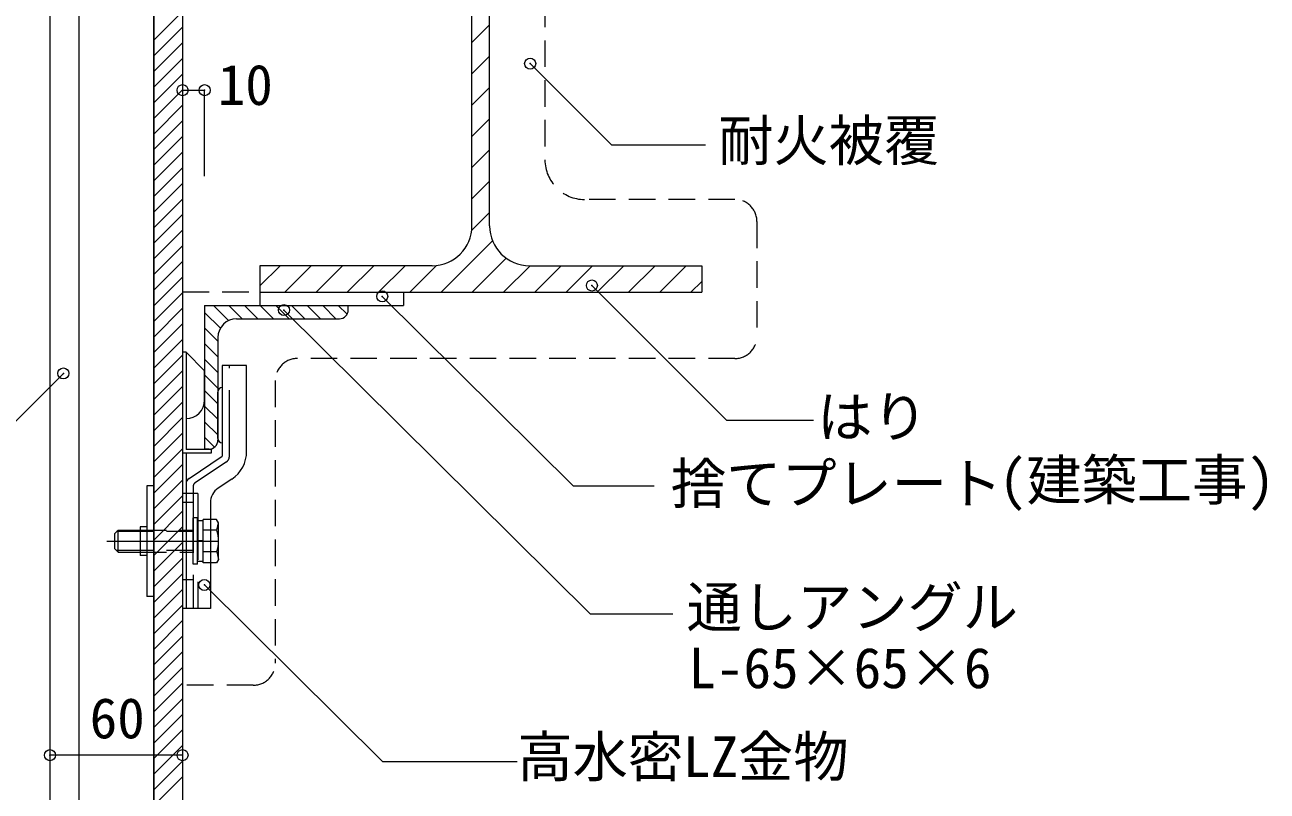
# Model space of a CAD drawing. Units: millimetres, scale not verified. Extents: x -1943 to 2018, y -1427 to 1381.
# Drawn here: x -1058 to -495, y -983 to -636 of the extents above; entities that cross this region are included whole.
import ezdxf
from ezdxf.enums import TextEntityAlignment as Align

# ---------------------------------------------------------------- set-up
doc = ezdxf.new("R2010")
doc.units = ezdxf.units.MM
doc.header["$LTSCALE"] = 10
doc.header["$PDMODE"] = 32
doc.header["$PDSIZE"] = 5
for name, pattern in [('CHAIN1', [8, 5, -1, 1, -1]), ('DASHED1', [1.8, 1.2, -0.6]), ('DASHED3', [4, 3, -1])]:
    doc.linetypes.add(name, pattern=pattern)
for name, color, linetype, lineweight in [('0-0_メ__ス', 2, 'Continuous', 18), ('0-1_躯体', 7, 'Continuous', 18), ('0-2_金物', 2, 'Continuous', 18), ('0-3_鋼材', 3, 'Continuous', 18), ('0-4_その他部材', 7, 'Continuous', 18), ('0-9_部材名__寸法', 7, 'Continuous', 18)]:
    doc.layers.add(name, color=color, linetype=linetype, lineweight=lineweight)
doc.styles.add('ＭＳ ゴシック', font='')
doc.styles.get('ＭＳ ゴシック').set_extended_font_data('MS Gothic')

msp = doc.modelspace()

# ---------------------------------------------------------------- linework, layer by layer
at = {"layer": '0-0_メ__ス'}
for p, q in [((-1046.23, -457.47), (-1046.23, -991.32)), ((-1033.23, -457.47), (-1033.23, -991.32)), ((-999.23, -457.47), (-999.23, -991.32)), ((-986.23, -457.47), (-986.23, -991.32))]:
    msp.add_line(p, q, dxfattribs=at)
at = {"layer": '0-1_躯体', "color": 3}
for p, q in [((-855.23, -727.47), (-855.23, -487.47)), ((-847.23, -727.47), (-847.23, -487.47)), ((-951.23, -745.47), (-951.23, -757.47)), ((-873.23, -745.47), (-951.23, -745.47)), ((-829.23, -745.47), (-751.23, -745.47)), ((-751.23, -745.47), (-751.23, -757.47)), ((-951.23, -757.47), (-751.23, -757.47))]:
    msp.add_line(p, q, dxfattribs=at)
at = {"layer": '0-1_躯体'}
for p, q in [((-855.23, -644.47), (-847.23, -636.47)), ((-855.23, -658.61), (-847.23, -650.61)), ((-855.23, -672.75), (-847.23, -664.75)), ((-855.23, -686.9), (-847.23, -678.9)), ((-855.23, -701.04), (-847.23, -693.04)), ((-855.23, -715.18), (-847.23, -707.18)), ((-855.34, -729.43), (-847.23, -721.32)), ((-869.24, -757.47), (-845.94, -734.17)), ((-855.1, -757.47), (-839.72, -742.1)), ((-951.23, -754.61), (-942.09, -745.47)), ((-939.95, -757.47), (-927.95, -745.47)), ((-925.81, -757.47), (-913.81, -745.47)), ((-911.66, -757.47), (-899.66, -745.47)), ((-897.52, -757.47), (-885.52, -745.47)), ((-883.38, -757.47), (-871.27, -745.36)), ((-840.95, -757.47), (-828.95, -745.47)), ((-826.81, -757.47), (-814.81, -745.47)), ((-812.67, -757.47), (-800.67, -745.47)), ((-798.53, -757.47), (-786.53, -745.47)), ((-784.39, -757.47), (-772.38, -745.47)), ((-770.24, -757.47), (-758.24, -745.47)), ((-756.1, -757.47), (-751.23, -752.6))]:
    msp.add_line(p, q, dxfattribs=at)
at = {"layer": '0-1_躯体', "color": 3}
for centre, start, end in [((-873.23, -727.47), 270, 0), ((-829.23, -727.47), 180, 270)]:
    msp.add_arc(centre, 18, start, end, dxfattribs=at)
at = {"layer": '0-2_金物'}
for p, q in [((-986.23, -784.67), (-986.23, -900.67)), ((-984.63, -784.67), (-986.23, -784.67)), ((-984.63, -784.67), (-976.23, -793.07)), ((-984.63, -784.67), (-984.63, -828.67)), ((-957.23, -790.67), (-968.23, -790.67)), ((-968.23, -790.67), (-968.23, -831.74)), ((-957.23, -829.6), (-957.23, -790.67)), ((-976.23, -806.27), (-976.23, -793.07)), ((-970.23, -823.67), (-970.23, -802.67)), ((-973.23, -828.67), (-984.63, -828.67)), ((-984.63, -830.27), (-984.63, -848.67)), ((-983.3, -841.78), (-968.23, -831.74)), ((-963.91, -842.08), (-970.07, -846.18)), ((-1002.43, -845.17), (-1002.43, -895.17)), ((-999.23, -845.17), (-1002.43, -845.17)), ((-999.23, -845.17), (-999.23, -895.17)), ((-984.63, -844.28), (-984.63, -900.67)), ((-973.63, -852.84), (-973.63, -900.67)), ((-1016.93, -866.67), (-1015.43, -865.17)), ((-1005.43, -865.87), (-1016.13, -865.87)), ((-1015.43, -875.17), (-1015.43, -865.17)), ((-1015.43, -865.17), (-1005.43, -865.17)), ((-1005.43, -863.67), (-1005.43, -876.67)), ((-1002.43, -863.67), (-1005.43, -863.67)), ((-970.84, -860.36), (-973.63, -860.36)), ((-970.76, -865.26), (-973.63, -865.26)), ((-969.93, -861.92), (-970.84, -860.36)), ((-970.76, -865.27), (-969.93, -861.92)), ((-969.93, -878.42), (-969.93, -861.92)), ((-1016.93, -873.67), (-1016.93, -866.67)), ((-1016.93, -873.67), (-1015.43, -875.17)), ((-1005.43, -874.47), (-1016.13, -874.47)), ((-1015.43, -875.17), (-1005.43, -875.17)), ((-1002.43, -876.67), (-1005.43, -876.67)), ((-970.76, -875.08), (-973.63, -875.08)), ((-970.76, -875.08), (-969.93, -878.42)), ((-970.84, -879.99), (-973.63, -879.99)), ((-969.93, -878.42), (-970.84, -879.99)), ((-999.23, -895.17), (-1002.43, -895.17)), ((-979.23, -900.67), (-986.23, -900.67)), ((-973.63, -900.67), (-984.63, -900.67))]:
    msp.add_line(p, q, dxfattribs=at)
at = {"layer": '0-2_金物', "linetype": 'DASHED3'}
for p, q in [((-965.03, -831.84), (-965.03, -790.67)), ((-966.37, -834.34), (-980.54, -843.79)), ((-979.23, -848.67), (-986.23, -848.67)), ((-984.63, -848.67), (-984.63, -852.67)), ((-981.43, -845.45), (-981.43, -900.67)), ((-979.23, -848.67), (-979.23, -900.67)), ((-984.63, -852.67), (-986.23, -852.67)), ((-984.63, -852.67), (-984.63, -900.67)), ((-981.43, -852.67), (-984.63, -852.67)), ((-979.43, -859.67), (-981.43, -859.67)), ((-981.43, -880.67), (-981.43, -859.67)), ((-979.43, -880.67), (-979.43, -859.67)), ((-976.93, -860.97), (-979.43, -860.97)), ((-976.93, -879.99), (-976.93, -860.36)), ((-973.63, -860.36), (-976.93, -860.36)), ((-976.93, -879.37), (-976.93, -860.97)), ((-973.63, -865.26), (-976.93, -865.26)), ((-976.93, -869.97), (-979.43, -869.97)), ((-976.93, -870.37), (-979.43, -870.37)), ((-973.63, -875.08), (-976.93, -875.08)), ((-979.43, -880.67), (-981.43, -880.67)), ((-976.93, -879.37), (-979.43, -879.37)), ((-973.63, -879.99), (-976.93, -879.99)), ((-984.63, -887.67), (-986.23, -887.67)), ((-981.43, -887.67), (-984.63, -887.67))]:
    msp.add_line(p, q, dxfattribs=at)
at = {"layer": '0-2_金物', "linetype": 'DASHED1'}
for p, q in [((-1005.43, -865.17), (-981.43, -865.17)), ((-981.43, -865.87), (-1005.43, -865.87)), ((-981.43, -874.47), (-1005.43, -874.47)), ((-1005.43, -875.17), (-981.43, -875.17))]:
    msp.add_line(p, q, dxfattribs=at)
at = {"layer": '0-2_金物', "linetype": 'CHAIN1'}
msp.add_line((-1020.42, -870.17), (-965.18, -870.17), dxfattribs=at)
at = {"layer": '0-2_金物'}
msp.add_lwpolyline([(-973.23, -828.67), (-973.23, -830.27), (-986.23, -830.27)], dxfattribs=at)
for centre, radius, start, end in [((-968.23, -802.67), 2, 90, 180), ((-984.63, -806.27), 8.4, 270, 0), ((-968.23, -823.67), 2, 180, 270), ((-972.23, -829.6), 15, 303.6901, 360), ((-981.63, -844.28), 3, 123.6901, 180), ((-965.63, -852.84), 8, 123.6901, 180), ((-984.93, -870.17), 15, 340.9035, 19.0971)]:
    msp.add_arc(centre, radius, start, end, dxfattribs=at)
at = {"layer": '0-2_金物', "linetype": 'DASHED3'}
for centre, radius, start, end in [((-968.03, -831.84), 3, 303.6901, 360), ((-979.43, -845.45), 2, 123.6901, 180)]:
    msp.add_arc(centre, radius, start, end, dxfattribs=at)
at = {"layer": '0-3_鋼材'}
for p, q in [((-951.23, -757.47), (-951.23, -763.47)), ((-951.23, -757.47), (-886.23, -757.47)), ((-886.23, -757.47), (-886.23, -763.47)), ((-976.23, -763.47), (-911.23, -763.47)), ((-976.23, -763.47), (-976.23, -828.47)), ((-951.23, -763.47), (-886.23, -763.47)), ((-911.23, -765.47), (-911.23, -763.47)), ((-961.73, -769.47), (-915.23, -769.47)), ((-970.23, -777.97), (-970.23, -824.47)), ((-974.23, -828.47), (-976.23, -828.47))]:
    msp.add_line(p, q, dxfattribs=at)
at = {"layer": '0-3_鋼材', "color": 7}
for p, q in [((-972.28, -763.47), (-965.44, -770.32)), ((-965.21, -763.47), (-959.21, -769.47)), ((-958.14, -763.47), (-952.14, -769.47)), ((-951.07, -763.47), (-945.07, -769.47)), ((-944, -763.47), (-938, -769.47)), ((-936.93, -763.47), (-930.93, -769.47)), ((-929.86, -763.47), (-923.86, -769.47)), ((-922.79, -763.47), (-916.79, -769.47)), ((-915.72, -763.47), (-911.75, -767.44)), ((-976.23, -766.59), (-969.1, -773.73)), ((-976.23, -773.66), (-970.23, -779.67)), ((-976.23, -780.74), (-970.23, -786.74)), ((-976.23, -787.81), (-970.23, -793.81)), ((-976.23, -794.88), (-970.23, -800.88)), ((-976.23, -801.95), (-970.23, -807.95)), ((-976.23, -809.02), (-970.23, -815.02)), ((-976.23, -816.09), (-970.23, -822.09)), ((-976.23, -823.16), (-971.77, -827.62))]:
    msp.add_line(p, q, dxfattribs=at)
at = {"layer": '0-3_鋼材'}
for centre, radius, start, end in [((-961.73, -777.97), 8.5, 90, 180), ((-915.23, -765.47), 4, 270, 0), ((-974.23, -824.47), 4, 270, 0)]:
    msp.add_arc(centre, radius, start, end, dxfattribs=at)
at = {"layer": '0-4_その他部材'}
for p, q in [((-999.23, -991.32), (-999.23, -457.47)), ((-986.23, -457.47), (-986.23, -991.32)), ((-999.23, -643.4), (-986.23, -630.4)), ((-999.23, -650.47), (-986.23, -637.47)), ((-999.23, -657.55), (-986.23, -644.55)), ((-999.23, -664.62), (-986.23, -651.62)), ((-999.23, -671.69), (-986.23, -658.69)), ((-999.23, -678.76), (-986.23, -665.76)), ((-999.23, -685.83), (-986.23, -672.83)), ((-999.23, -692.9), (-986.23, -679.9)), ((-999.23, -699.97), (-986.23, -686.97)), ((-999.23, -707.04), (-986.23, -694.04)), ((-999.23, -714.11), (-986.23, -701.11)), ((-999.23, -721.18), (-986.23, -708.19)), ((-999.23, -728.26), (-986.23, -715.26)), ((-999.23, -735.33), (-986.23, -722.33)), ((-999.23, -742.4), (-986.23, -729.4)), ((-999.23, -749.47), (-986.23, -736.47)), ((-999.23, -756.54), (-986.23, -743.54)), ((-999.23, -763.61), (-986.23, -750.61)), ((-999.23, -770.68), (-986.23, -757.68)), ((-999.23, -777.75), (-986.23, -764.75)), ((-999.23, -784.82), (-986.23, -771.82)), ((-999.23, -791.9), (-986.23, -778.9)), ((-999.23, -798.97), (-986.23, -785.97)), ((-999.23, -806.04), (-986.23, -793.04)), ((-999.23, -813.11), (-986.23, -800.11)), ((-999.23, -820.18), (-986.23, -807.18)), ((-999.23, -827.25), (-986.23, -814.25)), ((-999.23, -834.32), (-986.23, -821.32)), ((-999.23, -841.39), (-986.23, -828.39)), ((-999.23, -848.46), (-986.23, -835.46)), ((-999.23, -855.53), (-986.23, -842.54)), ((-999.23, -862.61), (-986.23, -849.61)), ((-999.23, -869.68), (-986.23, -856.68)), ((-999.23, -876.75), (-986.23, -863.75)), ((-999.23, -883.82), (-986.23, -870.82)), ((-999.23, -890.89), (-986.23, -877.89)), ((-999.23, -897.96), (-986.23, -884.96)), ((-999.23, -905.03), (-986.23, -892.03)), ((-999.23, -912.1), (-986.23, -899.1)), ((-999.23, -919.17), (-986.23, -906.17)), ((-999.23, -926.25), (-986.23, -913.25)), ((-999.23, -933.32), (-986.23, -920.32)), ((-999.23, -940.39), (-986.23, -927.39)), ((-999.23, -947.46), (-986.23, -934.46)), ((-999.23, -954.53), (-986.23, -941.53)), ((-999.23, -961.6), (-986.23, -948.6)), ((-999.23, -968.67), (-986.23, -955.67)), ((-999.23, -975.74), (-986.23, -962.74)), ((-999.23, -982.81), (-986.23, -969.81)), ((-999.23, -989.89), (-986.23, -976.89))]:
    msp.add_line(p, q, dxfattribs=at)
at = {"layer": '0-4_その他部材', "linetype": 'DASHED1'}
for p, q in [((-822.23, -517.47), (-822.23, -697.47)), ((-736.23, -715.47), (-804.23, -715.47)), ((-726.23, -725.47), (-726.23, -777.47)), ((-956.23, -757.47), (-986.23, -757.47)), ((-736.23, -787.47), (-934.23, -787.47)), ((-944.23, -797.47), (-944.23, -925.43)), ((-954.23, -935.43), (-986.23, -935.43))]:
    msp.add_line(p, q, dxfattribs=at)
for centre, radius, start, end in [((-804.23, -697.47), 18, 180, 270), ((-736.23, -725.47), 10, 0, 90), ((-736.23, -777.47), 10, 270, 0), ((-934.23, -797.47), 10, 90, 180), ((-954.23, -925.43), 10, 270, 0)]:
    msp.add_arc(centre, radius, start, end, dxfattribs=at)
at = {"layer": '0-9_部材名__寸法'}
for p, q in [((-986.23, -665.99), (-976.23, -665.99)), ((-976.23, -704.9), (-976.23, -665.99)), ((-800.95, -754.43), (-739.97, -815.4)), ((-895.86, -759.37), (-809.31, -845.24)), ((-940.32, -765.56), (-801.67, -903.13)), ((-739.97, -815.4), (-700.63, -815.4)), ((-772.71, -845.24), (-809.31, -845.24)), ((-976.36, -890), (-895.66, -969.94)), ((-801.67, -903.13), (-764.37, -903.13)), ((-986.23, -967.09), (-1046.23, -967.09)), ((-895.66, -969.94), (-834.71, -969.94))]:
    msp.add_line(p, q, dxfattribs=at)
for points in [[(-828.89, -653.95), (-792.07, -690.76), (-749.57, -690.76)], [(-1040.17, -794.24), (-1094.24, -848.32), (-1127.85, -848.32)]]:
    msp.add_lwpolyline(points, dxfattribs=at)
for p in [(-828.89, -653.95), (-986.23, -665.99), (-976.23, -665.99), (-800.95, -754.43), (-895.86, -759.37), (-940.32, -765.56), (-1040.17, -794.24), (-976.36, -890), (-1046.23, -967.09), (-986.23, -967.09)]:
    msp.add_point(p, dxfattribs=at)

# ---------------------------------------------------------------- texts
at = {"layer": '0-9_部材名__寸法', "style": 'ＭＳ ゴシック'}
for s, p in [('10', (-970.31, -678.19)), ('耐火被覆', (-743.77, -703.42)), ('はり', (-698.99, -828.55)), ('(建築工事)', (-616.76, -857.11)), ('捨てプレート', (-765.22, -858.69)), ('通しアングル', (-758.1, -914.7)), ('L-65×65×6', (-757.27, -942.25)), ('60', (-1028.26, -964.97)), ('高水密LZ金物', (-834.71, -982.44))]:
    msp.add_text(s, height=18.33, dxfattribs=at).set_placement(p, align=Align.BOTTOM_LEFT)

doc.saveas('drawing.dxf')
